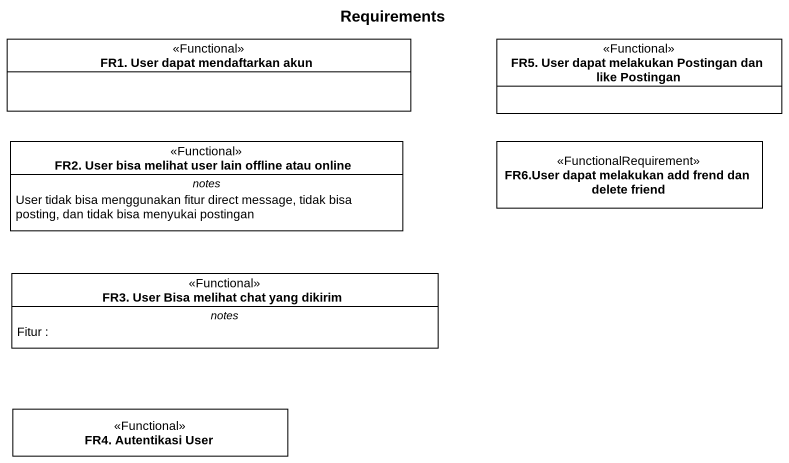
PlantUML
@startuml
title Requirements
hide circle
hide empty members
class "FR1. User dapat mendaftarkan akun" as FR1_User_dapat_mendaftarkan <<Functional>>
class "FR5. User dapat melakukan Postingan dan like Postingan" as FR5_User_dapat_melakukan <<Functional>>
class "FR2. User bisa melihat user lain offline atau online" as FR2_User_bisa_melihat_user <<Functional>> {
  -- notes --
  User tidak bisa menggunakan fitur direct message, tidak bisa posting, dan tidak bisa menyukai postingan
}
class "FR6.User dapat melakukan add frend dan delete friend" as FR6_User_dapat_melakukan <<FunctionalRequirement>>
class "FR3. User Bisa melihat chat yang dikirim" as FR3_User_Bisa_melihat_chat <<Functional>> {
  -- notes --
  Fitur :
}
class "FR4. Autentikasi User" as FR4_Autentikasi_User <<Functional>>
@enduml
